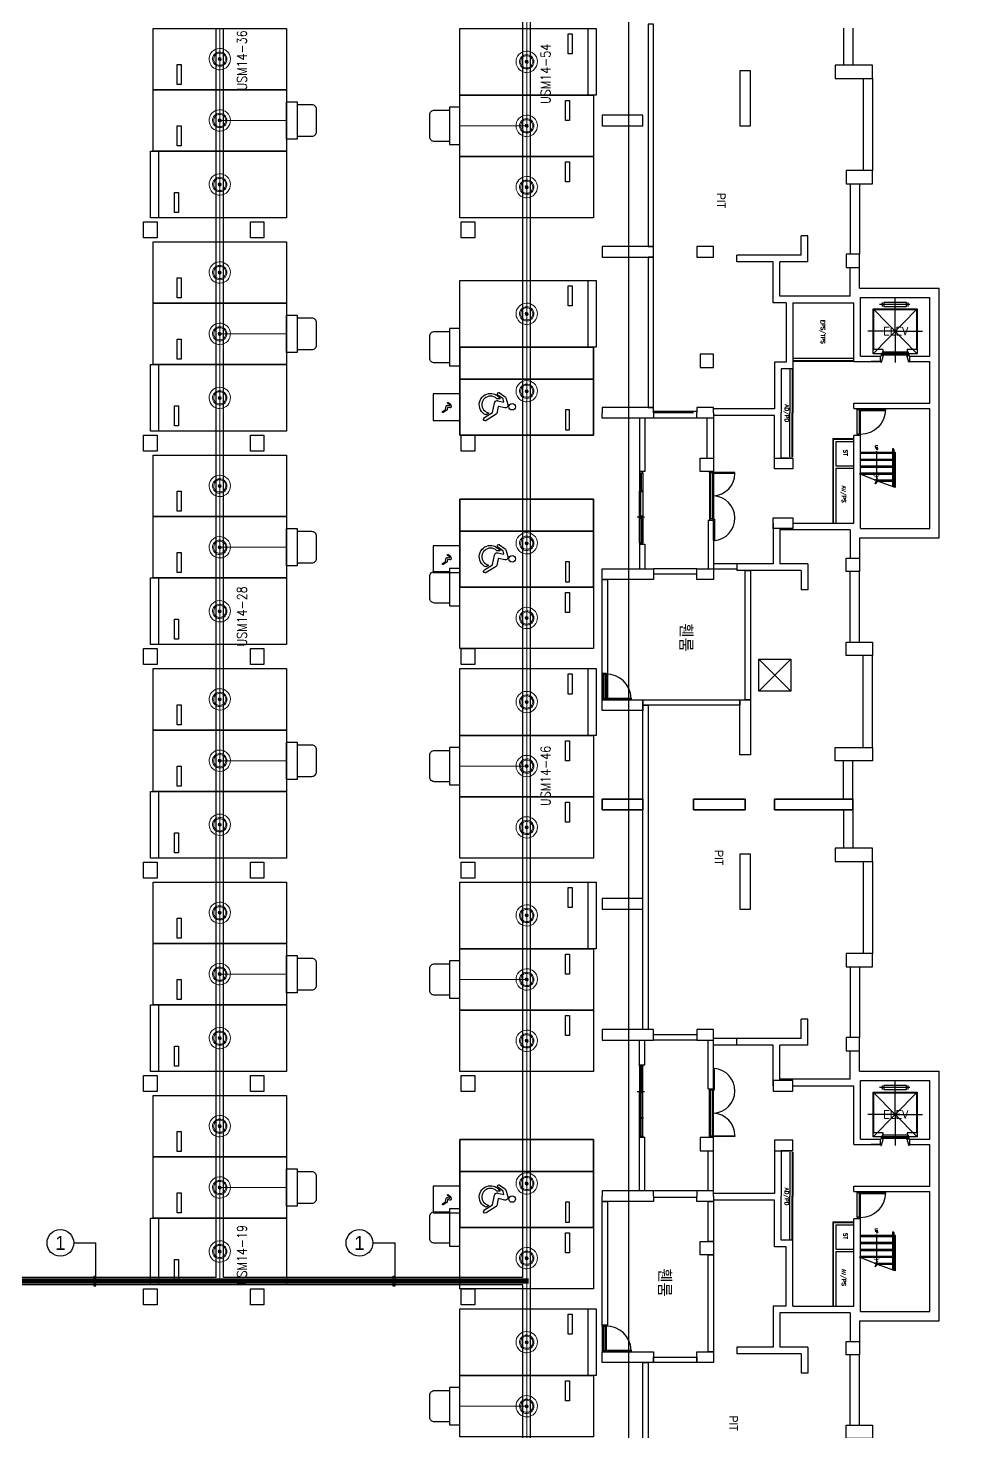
# Model space of a CAD drawing. Header units: millimetres. Extents: x 116443 to 620443, y -399357 to -63957.
# Drawn here: x 416606 to 452074, y -282623 to -229998 of the extents above; entities that cross this region are included whole.
import ezdxf
from ezdxf.enums import TextEntityAlignment as Align

# ---------------------------------------------------------------- set-up
doc = ezdxf.new("R2010")
doc.units = ezdxf.units.MM
doc.header["$LTSCALE"] = 600
doc.linetypes.add('AUDIT_D_080121100638-0', pattern=[0])
for name, color, linetype, lineweight in [('1-주차면센서', 3, 'Continuous', 15), ('SD-배선', 6, 'Continuous', 0), ('TIS-TEXT', 7, 'Continuous', 18), ('주차관제', 4, 'Continuous', 158)]:
    doc.layers.add(name, color=color, linetype=linetype, lineweight=lineweight)
for name, color, linetype in [('2-주차안내등', 2, 'Continuous'), ('PARKING', 7, 'Continuous'), ('RACY WAY', 1, 'Continuous'), ('SD', 7, 'AUDIT_D_080121100638-0'), ('SD4', 1, 'Continuous'), ('z', 8, 'Continuous'), ('레이스웨이', 6, 'Continuous'), ('유도관제-TEXT', 7, 'Continuous'), ('유도관제-공간표시등', 2, 'Continuous'), ('유도관제-통신', 6, 'Continuous')]:
    doc.layers.add(name, color=color, linetype=linetype)
doc.styles.add('GHS', font='romans.shx', dxfattribs={"bigfont": 'ghs.shx'})
doc.styles.add('돋움', font='')
doc.styles.get('돋움').set_extended_font_data('Dotum')

# ---------------------------------------------------------------- blocks, each defined once
blk = doc.blocks.new('주차-일반형')
at = {"layer": 'z', "color": 8, "linetype": 'Continuous', "flags": 128}
blk.add_lwpolyline([(0, 5100), (2300, 5100), (2300, 100), (0, 100)], close=True, dxfattribs=at)
at = {"layer": 'z', "color": 8, "linetype": 'Continuous'}
blk.add_lwpolyline([(950, 4050), (200, 4050), (200, 4200), (950, 4200)], close=True, dxfattribs=at)
blk = doc.blocks.new('주차-확장형')
at = {"layer": 'z', "color": 8, "linetype": 'Continuous'}
blk.add_line((0, 300), (2500, 300), dxfattribs=at)
at = {"layer": 'z', "color": 8, "linetype": 'Continuous', "flags": 128}
for points in [[(2500, 0), (0, 0), (0, 5100), (2500, 5100)], [(1550, 1050), (2300, 1050), (2300, 900), (1550, 900)]]:
    blk.add_lwpolyline(points, close=True, dxfattribs=at)
blk = doc.blocks.new('주차-장애인')
at = {"layer": 'z', "color": 8}
for points in [[(1200, 5000), (0, 5000), (0, 0), (1200, 0)], [(0, 5000), (3300, 5000), (3300, 0), (0, 0)], [(1200, 0), (3300, 0), (3300, 5000), (1200, 5000)], [(2350, 4100), (2350, 3950), (3100, 3950), (3100, 4100)], [(1750, -1000), (2750, -1000), (2750, 0), (1750, 0)]]:
    blk.add_lwpolyline(points, close=True, dxfattribs=at)
for points in [[(3300, 0), (3300, 5000), (0, 5000), (0, 0), (1750, 0)], [(2750, 0), (3300, 0)]]:
    blk.add_lwpolyline(points, dxfattribs=at)
for points in [[(2056, 1638, 0.057402), (2057, 1639, 0.483968), (2050, 1644, 0), (2050, 1644), (1945, 1619, 0.180566), (1928, 1608), (1793, 1421, -0.728167), (1696, 1453, -0.157295), (1706, 1485), (1854, 1690, -0.164911), (1895, 1720), (2142, 1794, -0.574907), (2269, 1676), (2217, 1447, 0.42106), (2228, 1429), (2483, 1378, -0.207816), (2515, 1355), (2747, 978), (2747, 978, -0.138685), (2756, 945, -0.756412), (2640, 913, -0.000001), (2640, 913), (2453, 1218, 0.211774), (2443, 1224), (2092, 1290, 0), (2092, 1290, -0.361063), (2003, 1397, -0.057402), (2006, 1422), (2006, 1422), (2056, 1638)], [(1932, 1500), (1932, 1377, 0.20635), (1832, 1143, 0.91237), (2470, 1084), (2539, 975, -0.813693), (1733, 1143, -0.259842), (1932, 1500, 0.259842)], [(2197, -388, 0.057402), (2197, -388, 0.483968), (2194, -386, 0), (2194, -386), (2157, -395, 0.180566), (2150, -399), (2102, -466, -0.728167), (2067, -454, -0.157295), (2071, -443), (2124, -369, -0.164911), (2139, -358), (2228, -332, -0.574907), (2273, -374), (2254, -457, 0.42106), (2259, -463), (2350, -482, -0.207816), (2362, -490), (2445, -625), (2445, -625, -0.138685), (2449, -637, -0.756412), (2407, -649, -0.000001), (2407, -649), (2339, -539, 0.211774), (2336, -537), (2210, -513, 0), (2210, -513, -0.361063), (2178, -475, -0.057402), (2179, -466), (2179, -466), (2197, -388)]]:
    blk.add_lwpolyline(points, format="xyb", dxfattribs=at)
blk.add_ellipse((2233, 1953), major_axis=(99.3, 68.4), ratio=1, start_param=-0.602967, end_param=5.680218, dxfattribs=at)
blk = doc.blocks.new('A$C290E0136')
at = {"layer": 'z', "color": 8}
for p, q in [((30, 200), (930, 200)), ((30, 50), (970, 50)), ((45, 160), (955, 160)), ((45, 90), (955, 90))]:
    blk.add_line(p, q, dxfattribs=at)
for points in [[(970, 200), (930, 200), (930, 1140), (970, 1140)], [(30, 200), (30, 160), (45, 160), (45, 90), (30, 50), (0, 50), (0, 200)], [(970, 200), (970, 160), (955, 160), (955, 90), (970, 50), (1000, 50), (1000, 200)]]:
    blk.add_lwpolyline(points, close=True, dxfattribs=at)
blk.add_arc((965, 206), 935, 92.1383, 180.3524, dxfattribs=at)
blk = doc.blocks.new('eq-el-011-D-P')
at = {"layer": 'z', "color": 8}
for p, q in [((0, 894), (0, 2135)), ((825, 1735), (-825, 53)), ((-825, 1735), (825, 53)), ((-825, 53), (-825, 1735)), ((-825, 1735), (825, 1735)), ((550, 1900), (-585, 1900)), ((-485, 1975), (-485, 1825)), ((485, 1825), (485, 1975)), ((825, 1735), (825, 53)), ((0, 894), (-1025, 894)), ((0, 894), (0, -272)), ((0, 894), (1025, 894)), ((-450, 53), (-825, 53)), ((-460, 65), (-450, 65)), ((-450, 65), (-450, 53)), ((0, 115), (0, 75)), ((0, 40), (0, 0)), ((450, 65), (460, 65)), ((460, 65), (450, 65)), ((450, 53), (450, 65)), ((825, 53), (450, 53)), ((-540, -235), (-540, -260)), ((-535, -265), (-514, -265)), ((-520, -20), (-520, -35)), ((-455, -15), (-515, -15)), ((-509, -261), (-450, -46)), ((-450, -44), (-450, -20)), ((450, -44), (450, -20)), ((509, -261), (450, -46)), ((455, -15), (515, -15)), ((535, -265), (514, -265)), ((520, -20), (520, -35)), ((540, -235), (540, -260))]:
    blk.add_line(p, q, dxfattribs=at)
blk.add_lwpolyline([(-460, 125), (-450, 125), (-450, 210), (-800, 210), (-800, 1710), (800, 1710), (800, 210), (450, 210), (450, 125), (460, 125)], dxfattribs=at)
for points in [[(-425, 1975), (-425, 1825), (425, 1825), (425, 1975)], [(-510, 40), (510, 40), (510, 0), (-510, 0)], [(500, 75), (500, 115), (-490, 115), (-490, 75)]]:
    blk.add_lwpolyline(points, close=True, dxfattribs=at)
for centre, start, end in [((-535, -260), 180, 270), ((-515, -20), 90, 180), ((-514, -260), 270, 344.7449), ((-455, -20), 0, 90), ((-455, -44), 344.7449, 360), ((455, -20), 90, 180), ((455, -44), 180, 195.2551), ((514, -260), 195.2551, 270), ((515, -20), 0, 90), ((535, -260), 270, 0)]:
    blk.add_arc(centre, 5, start, end, dxfattribs=at)
blk = doc.blocks.new('99코아-기준층$0$SD-A-1000-민영')
at = {"layer": 'z', "color": 8}
for p, q in [((-75, 0), (-75, 939)), ((-40, 940), (-40, 0)), ((-1020, 0), (-1010, 0)), ((0, 0), (-10, 0)), ((-1010, -120), (-1020, -120)), ((-980, 0), (-70, 0)), ((-965, -40), (-55, -40)), ((-965, -120), (-55, -120)), ((-40, 0), (-75, 0)), ((-10, -120), (0, -120))]:
    blk.add_line(p, q, dxfattribs=at)
for points in [[(-1010, -30), (-1010, 0), (-980, 0), (-980, -40), (-965, -40), (-965, -120), (-1010, -120), (-1010, -95)], [(-10, -30), (-10, 0), (-40, 0), (-40, -40), (-55, -40), (-55, -120), (-10, -120), (-10, -95)]]:
    blk.add_lwpolyline(points, dxfattribs=at)
blk.add_arc((-40, 0), 940, 90, 180, dxfattribs=at)
blk = doc.blocks.new('sa654f6s5d')
at = {"layer": 'z', "color": 8, "linetype": 'Continuous', "ltscale": 0.5}
for p, q in [((256302, 7198, 0), (255102, 5998, 0)), ((255102, 7198, 0), (256302, 5998, 0))]:
    blk.add_line(p, q, dxfattribs=at)
at = {"layer": 'z', "color": 8, "linetype": 'Continuous', "ltscale": 0.5, "elevation": 0}
blk.add_lwpolyline([(256302, 5998), (255102, 5998), (255102, 7198), (256302, 7198), (256302, 5998)], dxfattribs=at)
blk = doc.blocks.new('TIS-주차면센서(확대)')
at = {"layer": '1-주차면센서'}
blk.add_hatch(color=256, dxfattribs=at).paths.add_polyline_path([(43.5, 0, 1), (-43.5, 0, 1)])
h = blk.add_hatch(color=256, dxfattribs=at)
edge = h.paths.add_edge_path()
edge.add_arc((0, 0), 43.5, 0, 360)
for radius in [303.5, 203.5, 173.5, 43.5]:
    blk.add_circle((0, 0), radius, dxfattribs=at)
blk = doc.blocks.new('공간표시등')
at = {"layer": '2-주차안내등'}
blk.add_lwpolyline([(-228, 337), (-546, 337, 0.414214), (-646, 237), (-646, -237, 0.414214), (-546, -337), (-228, -337)], format="xyb", close=True, dxfattribs=at)
blk.add_lwpolyline([(-228, -401), (-228, 401), (0, 401), (0, -401)], close=True, dxfattribs=at)
blk = doc.blocks.new('유도관제')
at = {"layer": 'RACY WAY', "ltscale": 0.3}
for p, q in [((435425, -285111, 0), (435425, -172121)), ((435145, -276831), (435145, -220891)), ((423645, -276831), (423645, -230011)), ((423925, -276831, 0), (423925, -230011)), ((435145, -277111), (390175, -277111, 0)), ((423645, -276831, 0), (411825, -276831, 0)), ((435145, -276831, 0), (423925, -276831, 0)), ((435145, -285111), (435145, -277111))]:
    blk.add_line(p, q, dxfattribs=at)
at = {"layer": 'SD-배선', "ltscale": 0.3}
for p, q in [((435285, -285111, 0), (435285, -172261)), ((423785, -276971, 0), (423785, -230011)), ((426285, -233461), (423785, -233461)), ((432785, -233661), (435285, -233661)), ((426285, -241461), (423785, -241461)), ((432785, -241961), (435285, -241961)), ((426285, -249461), (423785, -249461)), ((432785, -250961), (435285, -250961)), ((426285, -257461), (423785, -257461)), ((432785, -257661), (435285, -257661)), ((426285, -265461), (423785, -265461)), ((432785, -265661), (435285, -265661)), ((426285, -273461), (423785, -273461)), ((432785, -274961), (435285, -274961)), ((435285, -276971, 0), (390035, -276971, 0)), ((432785, -281661), (435285, -281661))]:
    blk.add_line(p, q, dxfattribs=at)
at = {"layer": 'SD4', "ltscale": 0.3}
for centre in [(417814, -275538, 0), (429017, -275538, 0)]:
    blk.add_circle(centre, 500, dxfattribs=at)
at = {"layer": '유도관제-TEXT', "color": 1, "ltscale": 0.3}
for p, q in [((418314, -275538, 0), (419149, -275538, 0)), ((419149, -276793, 0), (419149, -275538, 0)), ((429517, -275538, 0), (430351, -275538, 0)), ((430351, -276793, 0), (430351, -275538, 0))]:
    blk.add_line(p, q, dxfattribs=at)
at = {"layer": '유도관제-TEXT', "color": 1, "ltscale": 0.3, "elevation": 0}
for points in [[(419149, -277148), (419149, -276793), (419063, -276793), (419063, -277148)], [(430351, -277148), (430351, -276793), (430266, -276793), (430266, -277148)]]:
    blk.add_lwpolyline(points, close=True, dxfattribs=at)
at = {"layer": 'PARKING', "xscale": 1.319999999436676, "yscale": 1.320000000298023, "zscale": 1.319999999948777}
for p, rotation in [((423785, -231161), 36.24765589264658), ((435285, -231261), 126.2476558926466), ((423785, -233461), 36.24765589264658), ((435285, -233661), 126.2476558926466), ((423785, -235861), 36.24765589264658), ((435285, -235961), 126.2476558926466), ((423785, -239161), 36.24765589264658), ((435285, -240711), 126.2476558926466), ((423785, -241461), 36.24765589264658), ((435285, -243611), 126.2476558926466), ((423785, -243861), 36.24765589264658), ((423785, -247161), 36.24765589264658), ((423785, -249461), 36.24765589264658), ((435285, -249311), 126.2476558926466), ((423785, -251861), 36.24765589264658), ((435285, -252111), 126.2476558926466), ((423785, -255161), 36.24765589264658), ((435285, -255261), 126.2476558926466), ((423785, -257461), 36.24765589264658), ((435285, -257661), 126.2476558926466), ((423785, -259861), 36.24765589264658), ((435285, -259961), 126.2476558926466), ((423785, -263161), 36.24765589264658), ((435285, -263261), 126.2476558926466), ((423785, -265461), 36.24765589264658), ((435285, -265661), 126.2476558926466), ((423785, -267861), 36.24765589264658), ((435285, -267961), 126.2476558926466), ((423785, -271161), 36.24765589264658), ((423785, -273461), 36.24765589264658), ((435285, -273311), 126.2476558926466), ((423785, -275861), 36.24765589264658), ((435285, -276111), 126.2476558926466), ((435285, -279261), 126.2476558926466), ((435285, -281661), 126.2476558926466)]:
    blk.add_blockref('TIS-주차면센서(확대)', p, dxfattribs=dict(at, rotation=rotation))
at = {"layer": '유도관제-공간표시등', "ltscale": 0.3, "yscale": 1.746523059904575, "zscale": 1.746523057621223}
for p, xscale, rotation in [((426285, -233461), 1.746523060499175, 180.000000000001), ((432785, -233661), -1.746523060499175, 179.9999999999989), ((426285, -241461), 1.746523060499175, 180.000000000001), ((432785, -241961), -1.746523060499175, 179.9999999999989), ((426285, -249461), 1.746523060499175, 180.000000000001), ((432785, -250961), -1.746523060499175, 179.9999999999989), ((426285, -257461), 1.746523060499175, 180.000000000001), ((432785, -257661), -1.746523060499175, 179.9999999999989), ((426285, -265461), 1.746523060499175, 180.000000000001), ((432785, -265661), -1.746523060499175, 179.9999999999989), ((426285, -273461), 1.746523060499175, 180.000000000001), ((432785, -274961), -1.746523060499175, 179.9999999999989), ((432785, -281661), -1.746523060499175, 179.9999999999989)]:
    blk.add_blockref('공간표시등', p, dxfattribs=dict(at, xscale=xscale, rotation=rotation))
at = {"layer": 'SD', "color": 0, "ltscale": 0.3, "style": '돋움'}
for p in [(417814, -275538, 0), (429017, -275538, 0)]:
    blk.add_text('1', height=528, dxfattribs=at).set_placement(p, align=Align.MIDDLE)
at = {"layer": 'TIS-TEXT', "color": 3, "ltscale": 0.3, "style": 'GHS', "width": 0.85}
for s, p in [('USM14-36', (424616, -231211)), ('USM14-54', (435992, -231714)), ('USM14-28', (424616, -252052)), ('USM14-46', (435992, -258030)), ('USM14-19', (424616, -275994))]:
    blk.add_text(s, height=360, rotation=90, dxfattribs=at).set_placement(p, align=Align.MIDDLE)

msp = doc.modelspace()

# ---------------------------------------------------------------- linework, layer by layer
at = {"layer": 'z', "color": 8}
for p, q in [((447154.9, -229997.5), (447154.9, -231382.5)), ((447504.9, -229997.5), (447504.9, -231382.5)), ((447884.9, -231882.5), (447884.9, -235332.5)), ((448234.9, -231882.5), (448234.9, -235332.5)), ((447404.9, -235832.5), (447404.9, -238472.5)), ((447754.9, -235832.5), (447754.9, -238472.5)), ((447754.9, -239742.5), (450734.9, -239742.5)), ((450734.9, -249102.5), (450734.9, -239742.5)), ((447534.9, -242492.5), (447534.9, -240292.5)), ((447784.9, -242292.5), (447784.9, -240092.5)), ((447784.9, -240092.5), (450384.9, -240092.5)), ((450384.9, -242292.5), (450384.9, -240092.5)), ((447534.9, -242382.5), (445249.9, -242382.5)), ((447534.9, -242472.5), (445249.9, -242472.5)), ((447534.9, -242492.5), (445249.9, -242492.5)), ((447534.9, -242492.5), (448534.9, -242492.5)), ((447784.9, -242292.5), (448534.9, -242292.5)), ((448534.9, -242492.5), (448184.9, -242492.5)), ((448534.9, -242492.5), (448534.9, -242292.5)), ((449634.9, -242292.5), (450384.9, -242292.5)), ((449634.9, -242492.5), (449634.9, -242292.5)), ((449634.9, -242492.5), (450384.9, -242492.5)), ((450384.9, -244052.5), (450384.9, -242492.5)), ((444814.9, -242772.5), (444814.9, -244422.5)), ((445249.9, -242772.5), (444814.9, -242772.5)), ((445140, -242772.5), (445140, -244424.3)), ((445230, -242772.5), (445230, -244424.3)), ((445249.9, -242772.5), (445249.9, -244422.5)), ((447534.9, -244252.5), (447534.9, -244052.5)), ((447534.9, -244052.5), (450384.9, -244052.5)), ((439504.9, -244622.5), (439504.9, -246622.5)), ((439704.9, -244622.5), (439704.9, -246622.5)), ((441654.9, -244372.5), (440034.9, -244372.5)), ((441534.9, -244422.5), (440034.9, -244422.5)), ((441654.9, -244622.5), (440034.9, -244622.5)), ((442034.9, -244622.5), (442034.9, -246122.5)), ((442284.9, -244622.5), (442284.9, -246122.5)), ((444564.9, -246202.5), (444564.9, -244522.5)), ((444814.9, -246122.5), (444814.9, -244422.5)), ((445140, -246072.5), (445140, -244420.7)), ((445230, -246072.5), (445230, -244420.7)), ((445249.9, -246072.5), (445249.9, -244422.5)), ((447534.9, -244252.5), (450384.9, -244252.5)), ((450384.9, -248752.5), (450384.9, -244252.5)), ((446749.9, -245387.5), (446749.9, -248552.5)), ((446749.9, -245387.5), (447534.9, -245387.5)), ((446769.9, -245407.5), (446769.9, -248552.5)), ((446769.9, -245407.5), (447534.9, -245407.5)), ((446859.9, -245497.5), (446859.9, -246407.5)), ((446859.9, -245497.5), (447534.9, -245497.5)), ((447534.9, -248552.5), (447534.9, -245272.5)), ((447784.9, -245272.5), (447534.9, -245272.5)), ((447784.9, -248752.5), (447784.9, -245272.5)), ((445249.9, -246122.5), (444814.9, -246122.5)), ((447784.9, -245892.5), (448984.9, -245892.5)), ((447784.9, -245907.5), (448984.9, -245907.5)), ((447784.9, -245922.5), (448984.9, -245922.5)), ((447784.9, -245937.5), (448984.9, -245937.5)), ((447784.9, -246152.5), (448984.9, -246152.5)), ((447784.9, -246167.5), (448984.9, -246167.5)), ((447784.9, -246182.5), (448984.9, -246182.5)), ((447784.9, -246197.5), (448984.9, -246197.5)), ((448384.9, -245892.5), (448384.9, -246851.4)), ((448984.9, -245792.5), (448984.9, -247183.6)), ((449034.9, -245792.5), (449034.9, -247201.9)), ((449034.9, -245892.5), (449084.9, -245892.5)), ((449084.9, -245892.5), (449084.9, -247220.2)), ((439704.9, -246622.5), (439504.9, -246622.5)), ((439504.9, -246677.5), (439504.9, -247332.5)), ((439563.9, -246677.5), (439563.9, -247332.5)), ((439575.9, -246677.5), (439575.9, -247332.5)), ((439634.9, -246677.5), (439634.9, -247332.5)), ((442134.9, -246657.5), (442134.9, -248407.5)), ((442169.9, -246672.5), (442169.9, -248392.5)), ((442249.9, -246672.5), (442249.9, -248392.5)), ((442284.9, -246687.5), (442284.9, -248407.5)), ((446859.9, -246407.5), (447534.9, -246407.5)), ((446859.9, -246497.5), (446859.9, -248552.5)), ((446859.9, -246497.5), (447534.9, -246497.5)), ((447784.9, -246412.5), (448984.9, -246412.5)), ((447784.9, -246427.5), (448984.9, -246427.5)), ((447784.9, -246442.5), (448984.9, -246442.5)), ((447784.9, -246457.5), (448984.9, -246457.5)), ((447784.9, -246672.5), (448984.9, -246672.5)), ((447784.9, -246687.5), (448984.9, -246687.5)), ((447784.9, -246702.5), (448984.9, -246702.5)), ((447784.9, -246717.5), (448984.9, -246717.5)), ((439634.9, -247332.5), (439504.9, -247332.5)), ((439504.9, -247332.5), (439504.9, -247372.5)), ((439634.9, -247372.5), (439634.9, -247332.5)), ((448305.6, -246932.5), (448984.9, -246932.5)), ((448379.8, -246977.5), (448984.9, -246977.5)), ((448385.5, -246962.5), (448984.9, -246962.5)), ((448391.2, -246947.5), (448984.9, -246947.5)), ((439504.9, -247367.5), (439504.9, -247357.5)), ((439504.9, -249292.5), (439504.9, -247357.5)), ((439514.9, -247372.5), (439504.9, -247372.5)), ((439514.9, -247357.5), (439554.9, -247357.5)), ((439514.9, -247357.5), (439514.9, -247372.5)), ((439514.9, -247367.5), (439514.9, -248367.5)), ((439554.9, -247367.5), (439514.9, -247367.5)), ((439554.9, -247437.5), (439514.9, -247437.5)), ((439534.9, -248297.5), (439534.9, -247437.5)), ((439554.9, -247372.5), (439554.9, -247357.5)), ((439554.9, -248297.5), (439554.9, -247367.5)), ((439554.9, -247407.5), (439554.9, -247367.5)), ((439554.9, -247372.5), (439634.9, -247372.5)), ((439634.9, -247357.5), (439634.9, -249292.5)), ((439700.8, -248332.5), (439426.4, -248332.5)), ((439554.9, -248297.5), (439514.9, -248297.5)), ((439514.9, -248367.5), (439554.9, -248367.5)), ((439554.9, -248367.5), (439554.9, -248297.5)), ((439564.9, -248297.5), (439564.9, -249297.5)), ((439604.9, -248297.5), (439564.9, -248297.5)), ((439604.9, -248367.5), (439564.9, -248367.5)), ((439584.9, -248367.5), (439584.9, -249227.5)), ((439604.9, -249227.5), (439604.9, -248297.5)), ((442084.9, -248442.5), (442284.9, -248442.5)), ((442084.9, -248442.5), (442084.9, -250262.5)), ((442284.9, -248442.5), (442284.9, -250262.5)), ((447784.9, -248752.5), (450384.9, -248752.5)), ((439559.9, -249292.5), (439504.9, -249292.5)), ((439504.9, -249292.5), (439504.9, -249332.5)), ((439504.9, -249332.5), (439634.9, -249332.5)), ((439504.9, -249342.5), (439704.9, -249342.5)), ((439504.9, -249342.5), (439504.9, -250262.5)), ((439559.9, -249292.5), (439559.9, -249307.5)), ((439609.9, -249307.5), (439559.9, -249307.5)), ((439604.9, -249227.5), (439564.9, -249227.5)), ((439564.9, -249297.5), (439604.9, -249297.5)), ((439604.9, -249297.5), (439604.9, -249227.5)), ((439609.9, -249307.5), (439609.9, -249292.5)), ((439609.9, -249292.5), (439634.9, -249292.5)), ((439634.9, -249332.5), (439634.9, -249292.5)), ((439704.9, -249342.5), (439704.9, -250262.5)), ((447754.9, -249102.5), (450734.9, -249102.5)), ((441654.9, -250262.5), (440034.9, -250262.5)), ((441654.9, -250462.5), (440034.9, -250462.5)), ((443154.9, -250082.5), (442284.9, -250082.5)), ((443154.9, -250282.5), (442284.9, -250282.5)), ((447404.9, -253012.5), (447404.9, -250372.5)), ((447754.9, -253012.5), (447754.9, -250372.5)), ((447884.9, -256962.5), (447884.9, -253512.5)), ((448234.9, -256962.5), (448234.9, -253512.5)), ((447154.9, -258902.5), (447154.9, -257462.5)), ((447504.9, -258902.5), (447504.9, -257462.5)), ((447154.9, -259302.5), (447154.9, -260742.5)), ((447504.9, -259302.5), (447504.9, -260742.5)), ((447884.9, -261242.5), (447884.9, -264692.5)), ((448234.9, -261242.5), (448234.9, -264692.5)), ((447404.9, -265192.5), (447404.9, -267832.5)), ((447754.9, -265192.5), (447754.9, -267832.5)), ((441654.9, -267742.5), (440034.9, -267742.5)), ((439504.9, -268862.5), (439504.9, -267942.5)), ((439704.9, -268862.5), (439704.9, -267942.5)), ((441654.9, -267942.5), (440034.9, -267942.5)), ((442084.9, -269762.5), (442084.9, -267942.5)), ((443154.9, -267872.5), (442284.9, -267872.5)), ((442284.9, -269762.5), (442284.9, -267942.5)), ((443154.9, -268122.5), (442284.9, -268122.5)), ((439504.9, -268862.5), (439704.9, -268862.5)), ((439504.9, -268912.5), (439504.9, -268872.5)), ((439504.9, -268872.5), (439634.9, -268872.5)), ((439559.9, -268912.5), (439504.9, -268912.5)), ((439504.9, -268912.5), (439504.9, -270847.5)), ((439609.9, -268897.5), (439559.9, -268897.5)), ((439559.9, -268912.5), (439559.9, -268897.5)), ((439564.9, -269907.5), (439564.9, -268907.5)), ((439564.9, -268907.5), (439604.9, -268907.5)), ((439604.9, -268907.5), (439604.9, -268977.5)), ((439609.9, -268897.5), (439609.9, -268912.5)), ((439609.9, -268912.5), (439634.9, -268912.5)), ((439634.9, -268872.5), (439634.9, -268912.5)), ((439634.9, -270847.5), (439634.9, -268912.5)), ((439604.9, -268977.5), (439564.9, -268977.5)), ((439584.9, -269837.5), (439584.9, -268977.5)), ((439604.9, -268977.5), (439604.9, -269907.5)), ((447754.9, -269102.5), (450734.9, -269102.5)), ((450734.9, -278462.5), (450734.9, -269102.5)), ((439700.8, -269872.5), (439426.4, -269872.5)), ((439514.9, -270837.5), (439514.9, -269837.5)), ((439514.9, -269837.5), (439554.9, -269837.5)), ((439554.9, -269907.5), (439514.9, -269907.5)), ((439534.9, -269907.5), (439534.9, -270767.5)), ((439554.9, -269837.5), (439554.9, -269907.5)), ((439554.9, -269907.5), (439554.9, -270837.5)), ((439604.9, -269837.5), (439564.9, -269837.5)), ((439604.9, -269907.5), (439564.9, -269907.5)), ((442084.9, -269762.5), (442284.9, -269762.5)), ((442134.9, -271547.5), (442134.9, -269797.5)), ((442169.9, -271532.5), (442169.9, -269812.5)), ((442249.9, -271532.5), (442249.9, -269812.5)), ((442284.9, -271517.5), (442284.9, -269797.5)), ((447534.9, -271852.5), (447534.9, -269652.5)), ((447784.9, -271652.5), (447784.9, -269452.5)), ((447784.9, -269452.5), (450384.9, -269452.5)), ((450384.9, -271652.5), (450384.9, -269452.5)), ((439504.9, -270872.5), (439504.9, -270832.5)), ((439514.9, -270832.5), (439504.9, -270832.5)), ((439504.9, -270837.5), (439504.9, -270847.5)), ((439634.9, -270872.5), (439504.9, -270872.5)), ((439504.9, -271527.5), (439504.9, -270872.5)), ((439554.9, -270767.5), (439514.9, -270767.5)), ((439514.9, -270847.5), (439514.9, -270832.5)), ((439554.9, -270837.5), (439514.9, -270837.5)), ((439514.9, -270847.5), (439554.9, -270847.5)), ((439554.9, -270797.5), (439554.9, -270837.5)), ((439554.9, -270832.5), (439634.9, -270832.5)), ((439554.9, -270832.5), (439554.9, -270847.5)), ((439563.9, -271527.5), (439563.9, -270872.5)), ((439575.9, -271527.5), (439575.9, -270872.5)), ((439634.9, -270832.5), (439634.9, -270872.5)), ((439634.9, -271527.5), (439634.9, -270872.5)), ((439504.9, -273582.5), (439504.9, -271582.5)), ((439704.9, -271582.5), (439504.9, -271582.5)), ((439704.9, -273582.5), (439704.9, -271582.5)), ((444564.9, -272002.5), (444564.9, -273682.5)), ((447534.9, -271852.5), (448534.9, -271852.5)), ((447784.9, -271652.5), (448534.9, -271652.5)), ((448534.9, -271852.5), (448184.9, -271852.5)), ((448534.9, -271852.5), (448534.9, -271652.5)), ((449634.9, -271652.5), (450384.9, -271652.5)), ((449634.9, -271852.5), (449634.9, -271652.5)), ((449634.9, -271852.5), (450384.9, -271852.5)), ((450384.9, -273412.5), (450384.9, -271852.5)), ((442084.9, -273582.5), (442084.9, -272082.5)), ((442284.9, -273582.5), (442284.9, -272082.5)), ((444814.9, -272082.5), (444814.9, -273782.5)), ((445249.9, -272082.5), (444814.9, -272082.5)), ((445140, -272132.5), (445140, -273784.3)), ((445230, -272132.5), (445230, -273784.3)), ((445249.9, -272132.5), (445249.9, -273782.5)), ((441654.9, -273582.5), (440034.9, -273582.5)), ((447534.9, -273612.5), (447534.9, -273412.5)), ((447534.9, -273412.5), (450384.9, -273412.5)), ((447534.9, -273612.5), (450384.9, -273612.5)), ((450384.9, -278112.5), (450384.9, -273612.5)), ((441654.9, -273832.5), (440034.9, -273832.5)), ((444814.9, -275432.5), (444814.9, -273782.5)), ((445140, -275432.5), (445140, -273780.7)), ((445230, -275432.5), (445230, -273780.7)), ((445249.9, -275432.5), (445249.9, -273782.5)), ((447534.9, -277912.5), (447534.9, -274632.5)), ((447784.9, -274632.5), (447534.9, -274632.5)), ((447784.9, -278112.5), (447784.9, -274632.5)), ((446749.9, -274747.5), (446749.9, -277912.5)), ((446749.9, -274747.5), (447534.9, -274747.5)), ((446769.9, -274767.5), (446769.9, -277912.5)), ((446769.9, -274767.5), (447534.9, -274767.5)), ((446859.9, -274857.5), (446859.9, -275767.5)), ((446859.9, -274857.5), (447534.9, -274857.5)), ((448984.9, -275152.5), (448984.9, -276543.6)), ((449034.9, -275152.5), (449034.9, -276561.9)), ((445249.9, -275432.5), (444814.9, -275432.5)), ((447784.9, -275252.5), (448984.9, -275252.5)), ((447784.9, -275267.5), (448984.9, -275267.5)), ((447784.9, -275282.5), (448984.9, -275282.5)), ((447784.9, -275297.5), (448984.9, -275297.5)), ((447784.9, -275512.5), (448984.9, -275512.5)), ((447784.9, -275527.5), (448984.9, -275527.5)), ((447784.9, -275542.5), (448984.9, -275542.5)), ((447784.9, -275557.5), (448984.9, -275557.5)), ((448384.9, -275252.5), (448384.9, -276211.4)), ((449034.9, -275252.5), (449084.9, -275252.5)), ((449084.9, -275252.5), (449084.9, -276580.2)), ((446859.9, -275767.5), (447534.9, -275767.5)), ((446859.9, -275857.5), (446859.9, -277912.5)), ((446859.9, -275857.5), (447534.9, -275857.5)), ((447784.9, -275772.5), (448984.9, -275772.5)), ((447784.9, -275787.5), (448984.9, -275787.5)), ((447784.9, -275802.5), (448984.9, -275802.5)), ((447784.9, -275817.5), (448984.9, -275817.5)), ((447784.9, -276032.5), (448984.9, -276032.5)), ((447784.9, -276047.5), (448984.9, -276047.5)), ((447784.9, -276062.5), (448984.9, -276062.5)), ((447784.9, -276077.5), (448984.9, -276077.5)), ((448305.6, -276292.5), (448984.9, -276292.5)), ((448379.8, -276337.5), (448984.9, -276337.5)), ((448385.5, -276322.5), (448984.9, -276322.5)), ((448391.2, -276307.5), (448984.9, -276307.5)), ((447784.9, -278112.5), (450384.9, -278112.5)), ((447754.9, -278462.5), (450734.9, -278462.5)), ((447404.9, -282372.5), (447404.9, -279732.5)), ((447754.9, -282372.5), (447754.9, -279732.5))]:
    msp.add_line(p, q, dxfattribs=at)
at = {"layer": 'z', "color": 8, "ltscale": 5000}
for p, q in [((445809.9, -237787.5), (445559.9, -237787.5)), ((445559.9, -238512.5), (445559.9, -237787.5)), ((445809.9, -238762.5), (445809.9, -237787.5)), ((445559.9, -238512.5), (443154.9, -238512.5)), ((443154.9, -238762.5), (443154.9, -238512.5)), ((444519.9, -238762.5), (443154.9, -238762.5)), ((444519.9, -240292.5), (444519.9, -238762.5)), ((445809.9, -238762.5), (444769.9, -238762.5)), ((444769.9, -240042.5), (444769.9, -238762.5)), ((447404.9, -240042.5), (447404.9, -238972.5)), ((447754.9, -239742.5), (447754.9, -238972.5)), ((444999.9, -240292.5), (444519.9, -240292.5)), ((447404.9, -240042.5), (444769.9, -240042.5)), ((445249.9, -240292.5), (445249.9, -242772.5)), ((445249.9, -240292.5), (447534.9, -240292.5)), ((444564.9, -244272.5), (442284.9, -244272.5)), ((444564.9, -244522.5), (442284.9, -244522.5)), ((444519.9, -248552.5), (444519.9, -250082.5)), ((444769.9, -248752.5), (444769.9, -250082.5)), ((447404.9, -248802.5), (444769.9, -248802.5)), ((445249.9, -248552.5), (447534.9, -248552.5)), ((447404.9, -248802.5), (447404.9, -249872.5)), ((447754.9, -249102.5), (447754.9, -249872.5)), ((444519.9, -250082.5), (443154.9, -250082.5)), ((443154.9, -250082.5), (443154.9, -250332.5)), ((445559.9, -250332.5), (443154.9, -250332.5)), ((445809.9, -250082.5), (444769.9, -250082.5)), ((445559.9, -250332.5), (445559.9, -251057.5)), ((445809.9, -250082.5), (445809.9, -251057.5)), ((445809.9, -251057.5), (445559.9, -251057.5)), ((445809.9, -267147.5), (445559.9, -267147.5)), ((445559.9, -267872.5), (445559.9, -267147.5)), ((445809.9, -268122.5), (445809.9, -267147.5)), ((445559.9, -267872.5), (443154.9, -267872.5)), ((443154.9, -268122.5), (443154.9, -267872.5)), ((444519.9, -268122.5), (443154.9, -268122.5)), ((444519.9, -269652.5), (444519.9, -268122.5)), ((445809.9, -268122.5), (444769.9, -268122.5)), ((444769.9, -269452.5), (444769.9, -268122.5)), ((447404.9, -269402.5), (447404.9, -268332.5)), ((447754.9, -269102.5), (447754.9, -268332.5)), ((447404.9, -269402.5), (444769.9, -269402.5)), ((445249.9, -269652.5), (447534.9, -269652.5)), ((444564.9, -273682.5), (442284.9, -273682.5)), ((444564.9, -273932.5), (442284.9, -273932.5)), ((445249.9, -277912.5), (445249.9, -275432.5)), ((444519.9, -277912.5), (444519.9, -279442.5)), ((444999.9, -277912.5), (444519.9, -277912.5)), ((444769.9, -278162.5), (444769.9, -279442.5)), ((447404.9, -278162.5), (444769.9, -278162.5)), ((445249.9, -277912.5), (447534.9, -277912.5)), ((447404.9, -278162.5), (447404.9, -279232.5)), ((447754.9, -278462.5), (447754.9, -279232.5)), ((444519.9, -279442.5), (443154.9, -279442.5)), ((443154.9, -279442.5), (443154.9, -279692.5)), ((445559.9, -279692.5), (443154.9, -279692.5)), ((445809.9, -279442.5), (444769.9, -279442.5)), ((445559.9, -279692.5), (445559.9, -280417.5)), ((445809.9, -279442.5), (445809.9, -280417.5)), ((445809.9, -280417.5), (445559.9, -280417.5))]:
    msp.add_line(p, q, dxfattribs=at)
at = {"layer": 'z', "color": 8}
msp.add_lwpolyline([(454704.9, -296160), (454704.9, -145336.4), (448983.2, -145336.4, 0.1862524), (430877.8, -152417.6, -0.3976628), (398593.4, -152417.3, 0.1886396), (380238.9, -145336.4), (379265.2, -145336.4), (366265.2, -148336.4), (350554.2, -148336.4), (338554.2, -145336.4), (287940.1, -145336.4), (233910.5, -145336.4), (215911, -145336.4, -0.0088886), (214240.4, -145306.7), (214240.4, -192916.5), (178910.5, -192916.5), (178910.5, -262891.7), (201410.5, -270153.8, 0.1016833)], format="xyb", close=True, dxfattribs=at)
for points in [[(439834.9, -229847.5), (439834.9, -238182.5), (440034.9, -238182.5), (440034.9, -229847.5)], [(446834.9, -231382.5), (446834.9, -231882.5), (448234.9, -231882.5), (448234.9, -231382.5)], [(443264.9, -233662.5), (443664.9, -233662.5), (443664.9, -231602.5), (443264.9, -231602.5)], [(438104.9, -233262.5), (438104.9, -233662.5), (439629.9, -233662.5), (439629.9, -233262.5)], [(447254.9, -235332.5), (447254.9, -235832.5), (448234.9, -235832.5), (448234.9, -235332.5)], [(420934.9, -237860.7), (420934.9, -237260.7), (421434.9, -237260.7), (421434.9, -237860.7)], [(424934.9, -237860.7), (424934.9, -237260.7), (425434.9, -237260.7), (425434.9, -237860.7)], [(432834.9, -237860.7), (432834.9, -237260.7), (433334.9, -237260.7), (433334.9, -237860.7)], [(438104.9, -238182.5), (438104.9, -238582.5), (440034.9, -238582.5), (440034.9, -238182.5)], [(441654.9, -238182.5), (441654.9, -238582.5), (442284.9, -238582.5), (442284.9, -238182.5)], [(439834.9, -238582.5), (439834.9, -244222.5), (440034.9, -244222.5), (440034.9, -238582.5)], [(447254.9, -238472.5), (447254.9, -238972.5), (447754.9, -238972.5), (447754.9, -238472.5)], [(441784.9, -242222.5), (441784.9, -242722.5), (442284.9, -242722.5), (442284.9, -242222.5)], [(420934.9, -245860.7), (420934.9, -245260.7), (421434.9, -245260.7), (421434.9, -245860.7)], [(424934.9, -245860.7), (424934.9, -245260.7), (425434.9, -245260.7), (425434.9, -245860.7)], [(432834.9, -245860.7), (432834.9, -245260.7), (433334.9, -245260.7), (433334.9, -245860.7)], [(441784.9, -246622.5), (441784.9, -246122.5), (442284.9, -246122.5), (442284.9, -246622.5)], [(444564.9, -246522.5), (444564.9, -246122.5), (445249.9, -246122.5), (445249.9, -246522.5)], [(439504.9, -246632.5), (439504.9, -246677.5), (439634.9, -246677.5), (439634.9, -246632.5)], [(442284.9, -246657.5), (442284.9, -246687.5), (443084.9, -246687.5), (443084.9, -246657.5)], [(444519.9, -248752.5), (444519.9, -248352.5), (445249.9, -248352.5), (445249.9, -248752.5)], [(442284.9, -248407.5), (442314.9, -248407.5), (442314.9, -249207.5), (442284.9, -249207.5)], [(447254.9, -250372.5), (447254.9, -249872.5), (447754.9, -249872.5), (447754.9, -250372.5)], [(438104.9, -250662.5), (438104.9, -250262.5), (440034.9, -250262.5), (440034.9, -250662.5)], [(441654.9, -250662.5), (441654.9, -250262.5), (442284.9, -250262.5), (442284.9, -250662.5)], [(443664.9, -250332.5), (443664.9, -255182.5), (443464.9, -255182.5), (443464.9, -250332.5)], [(438104.9, -255182.5), (438104.9, -250662.5), (438304.9, -250662.5), (438304.9, -255182.5)], [(447254.9, -253512.5), (447254.9, -253012.5), (448234.9, -253012.5), (448234.9, -253512.5)], [(420934.9, -253860.7), (420934.9, -253260.7), (421434.9, -253260.7), (421434.9, -253860.7)], [(424934.9, -253860.7), (424934.9, -253260.7), (425434.9, -253260.7), (425434.9, -253860.7)], [(432834.9, -253860.7), (432834.9, -253260.7), (433334.9, -253260.7), (433334.9, -253860.7)], [(438104.9, -255582.5), (438104.9, -255182.5), (439629.9, -255182.5), (439629.9, -255582.5)], [(439629.9, -255182.5), (443264.9, -255182.5), (443264.9, -255382.5), (439629.9, -255382.5)], [(443264.9, -255182.5), (443664.9, -255182.5), (443664.9, -257242.5), (443264.9, -257242.5)], [(439629.9, -267542.5), (439629.9, -255382.5), (439829.9, -255382.5), (439829.9, -267542.5)], [(446834.9, -257462.5), (446834.9, -256962.5), (448234.9, -256962.5), (448234.9, -257462.5)], [(443264.9, -263022.5), (443664.9, -263022.5), (443664.9, -260962.5), (443264.9, -260962.5)], [(446834.9, -260742.5), (446834.9, -261242.5), (448234.9, -261242.5), (448234.9, -260742.5)], [(420934.9, -261860.7), (420934.9, -261260.7), (421434.9, -261260.7), (421434.9, -261860.7)], [(424934.9, -261860.7), (424934.9, -261260.7), (425434.9, -261260.7), (425434.9, -261860.7)], [(432834.9, -261860.7), (432834.9, -261260.7), (433334.9, -261260.7), (433334.9, -261860.7)], [(438104.9, -262622.5), (438104.9, -263022.5), (439629.9, -263022.5), (439629.9, -262622.5)], [(447254.9, -264692.5), (447254.9, -265192.5), (448234.9, -265192.5), (448234.9, -264692.5)], [(438104.9, -267542.5), (438104.9, -267942.5), (440034.9, -267942.5), (440034.9, -267542.5)], [(441654.9, -267542.5), (441654.9, -267942.5), (442284.9, -267942.5), (442284.9, -267542.5)], [(447254.9, -267832.5), (447254.9, -268332.5), (447754.9, -268332.5), (447754.9, -267832.5)], [(420934.9, -269860.7), (420934.9, -269260.7), (421434.9, -269260.7), (421434.9, -269860.7)], [(424934.9, -269860.7), (424934.9, -269260.7), (425434.9, -269260.7), (425434.9, -269860.7)], [(432834.9, -269860.7), (432834.9, -269260.7), (433334.9, -269260.7), (433334.9, -269860.7)], [(442284.9, -269797.5), (442314.9, -269797.5), (442314.9, -268997.5), (442284.9, -268997.5)], [(444519.9, -269452.5), (444519.9, -269852.5), (445249.9, -269852.5), (445249.9, -269452.5)], [(439504.9, -271572.5), (439504.9, -271527.5), (439634.9, -271527.5), (439634.9, -271572.5)], [(442284.9, -271547.5), (442284.9, -271517.5), (443084.9, -271517.5), (443084.9, -271547.5)], [(441784.9, -271582.5), (441784.9, -272082.5), (442284.9, -272082.5), (442284.9, -271582.5)], [(444564.9, -271682.5), (444564.9, -272082.5), (445249.9, -272082.5), (445249.9, -271682.5)], [(438104.9, -278622.5), (438104.9, -273982.5), (438304.9, -273982.5), (438304.9, -278622.5)], [(442084.9, -275482.5), (442084.9, -273982.5), (442284.9, -273982.5), (442284.9, -275482.5)], [(441784.9, -275982.5), (441784.9, -275482.5), (442284.9, -275482.5), (442284.9, -275982.5)], [(442084.9, -279622.5), (442084.9, -275982.5), (442284.9, -275982.5), (442284.9, -279622.5)], [(420934.9, -277860.7), (420934.9, -277260.7), (421434.9, -277260.7), (421434.9, -277860.7)], [(424934.9, -277860.7), (424934.9, -277260.7), (425434.9, -277260.7), (425434.9, -277860.7)], [(432834.9, -277860.7), (432834.9, -277260.7), (433334.9, -277260.7), (433334.9, -277860.7)], [(447254.9, -279732.5), (447254.9, -279232.5), (447754.9, -279232.5), (447754.9, -279732.5)], [(438104.9, -280022.5), (438104.9, -279622.5), (440034.9, -279622.5), (440034.9, -280022.5)], [(440034.9, -279822.5), (441654.9, -279822.5), (441654.9, -280022.5), (440034.9, -280022.5)], [(441654.9, -280022.5), (441654.9, -279622.5), (442284.9, -279622.5), (442284.9, -280022.5)], [(439629.9, -284642.5), (439629.9, -280022.5), (439829.9, -280022.5), (439829.9, -284642.5)], [(447254.9, -282872.5), (447254.9, -282372.5), (448234.9, -282372.5), (448234.9, -282872.5)]]:
    msp.add_lwpolyline(points, close=True, dxfattribs=at)
for points in [[(444999.9, -240292.5), (444999.9, -242522.5), (444564.9, -242522.5), (444564.9, -244272.5)], [(440034.9, -244422.5), (440034.9, -244222.5), (438104.9, -244222.5), (438104.9, -244422.5)], [(440034.9, -244422.5), (440034.9, -244622.5), (438104.9, -244622.5), (438104.9, -244422.5)], [(442284.9, -244422.5), (442284.9, -244222.5), (441654.9, -244222.5), (441654.9, -244422.5)], [(442284.9, -244422.5), (442284.9, -244622.5), (441654.9, -244622.5), (441654.9, -244422.5)], [(442249.9, -246632.5), (442284.9, -246632.5), (442284.9, -246657.5), (442249.9, -246657.5), (442249.9, -246672.5), (442169.9, -246672.5), (442169.9, -246672.5), (442134.9, -246657.5), (442134.9, -246632.5), (442169.9, -246632.5)], [(449084.9, -247220.2), (448430.5, -246980.4), (448342.1, -247077), (448427.7, -246851.2), (448340.6, -246946.7), (447744.6, -246705.9)], [(442249.9, -248432.5), (442284.9, -248432.5), (442284.9, -248407.5), (442249.9, -248407.5), (442249.9, -248392.5), (442169.9, -248392.5), (442169.9, -248392.5), (442134.9, -248407.5), (442134.9, -248432.5), (442169.9, -248432.5)], [(442249.9, -269772.5), (442284.9, -269772.5), (442284.9, -269797.5), (442249.9, -269797.5), (442249.9, -269812.5), (442169.9, -269812.5), (442169.9, -269812.5), (442134.9, -269797.5), (442134.9, -269772.5), (442169.9, -269772.5)], [(442249.9, -271572.5), (442284.9, -271572.5), (442284.9, -271547.5), (442249.9, -271547.5), (442249.9, -271532.5), (442169.9, -271532.5), (442169.9, -271532.5), (442134.9, -271547.5), (442134.9, -271572.5), (442169.9, -271572.5)], [(440034.9, -273782.5), (440034.9, -273582.5), (438104.9, -273582.5), (438104.9, -273782.5)], [(442284.9, -273782.5), (442284.9, -273582.5), (441654.9, -273582.5), (441654.9, -273782.5)], [(440034.9, -273782.5), (440034.9, -273982.5), (438104.9, -273982.5), (438104.9, -273782.5)], [(442284.9, -273782.5), (442284.9, -273982.5), (441654.9, -273982.5), (441654.9, -273782.5)], [(444999.9, -277912.5), (444999.9, -275682.5), (444564.9, -275682.5), (444564.9, -273932.5)], [(449084.9, -276580.2), (448430.5, -276340.4), (448342.1, -276437), (448427.7, -276211.2), (448340.6, -276306.7), (447744.6, -276065.9)]]:
    msp.add_lwpolyline(points, dxfattribs=at)
at = {"layer": 'z', "color": 8, "const_width": 40}
for points in [[(448404.9, -245892.5, -1), (448364.9, -245892.5, -1)], [(448404.9, -275252.5, -1), (448364.9, -275252.5, -1)]]:
    msp.add_lwpolyline(points, format="xyb", close=True, dxfattribs=at)
at = {"layer": 'z', "color": 8, "elevation": 0}
for points in [[(438104.9, -259302.5), (438104.9, -258902.5), (439629.9, -258902.5), (439629.9, -259302.5)], [(438104.9, -258902.5), (438104.9, -259302.5), (439629.9, -259302.5), (439629.9, -258902.5)], [(441534.9, -259302.5), (441534.9, -258902.5), (443464.9, -258902.5), (443464.9, -259302.5)], [(441534.9, -258902.5), (441534.9, -259302.5), (443464.9, -259302.5), (443464.9, -258902.5)], [(444564.9, -259302.5), (444564.9, -258902.5), (447504.9, -258902.5), (447504.9, -259302.5)], [(444564.9, -258902.5), (444564.9, -259302.5), (447504.9, -259302.5), (447504.9, -258902.5)]]:
    msp.add_lwpolyline(points, close=True, dxfattribs=at)
at = {"layer": 'z', "color": 8}
msp.add_lwpolyline([(454704.9, -296160, -0.1016833), (201410.5, -270153.8), (178910.5, -262891.7)], format="xyb", dxfattribs=at)
for centre, radius, start, end in [((449009.9, -245792.5), 25, 0, 180), ((442240.9, -246689.6), 844, 272.98878, 0.14542), ((442245.5, -248371), 839.4, 274.74133, 87.31059), ((442245.5, -269834), 839.4, 272.68941, 85.25867), ((391335.7, 333157.6), 632500, 252.5257558, 275.750026), ((442240.9, -271515.4), 844, 359.85458, 87.01122), ((449009.9, -275152.5), 25, 0, 180)]:
    msp.add_arc(centre, radius, start, end, dxfattribs=at)
for points in [[(448384.9, -246822.6, 0), (448384.9, -246851.4, 0), (448286.1, -246752.4, 0), (448272.5, -246771.5, 0)], [(448384.9, -246822.6, 0), (448384.9, -246851.4, 0), (448483.8, -246752.4, 0), (448497.3, -246771.5, 0)], [(448384.9, -276182.6, 0), (448384.9, -276211.4, 0), (448286.1, -276112.4, 0), (448272.5, -276131.5, 0)], [(448384.9, -276182.6, 0), (448384.9, -276211.4, 0), (448483.8, -276112.4, 0), (448497.3, -276131.5, 0)]]:
    msp.add_solid(points, dxfattribs=at)
at = {"layer": '레이스웨이', "color": 6, "lineweight": 30}
msp.add_line((439102.8, -213959.7), (439102.8, -291360.7), dxfattribs=at)
at = {"layer": '주차관제', "color": 140, "const_width": 200, "elevation": 0}
msp.add_lwpolyline([(435284.9, -276970.7), (390034.9, -276970.7), (390034.9, -287760.7)], dxfattribs=at)
at = {"layer": '주차관제', "color": 1, "const_width": 200, "elevation": 0}
msp.add_lwpolyline([(411684.9, -276970.7), (435359.9, -276970.7)], dxfattribs=at)

# ---------------------------------------------------------------- block references
at = {"layer": 'z', "color": 8}
msp.add_blockref('sa654f6s5d', (188875.5, -260850.4, 0), dxfattribs=at)
at = {"layer": 'z', "color": 8, "linetype": 'Continuous'}
for p, rotation in [((426384.9, -232310.7), 89.9999999999999), ((426384.9, -234610.7), 89.9999999999999), ((432684.9, -232510.7), 270), ((432684.9, -234810.7), 270), ((426384.9, -240310.7), 89.9999999999999), ((426384.9, -242610.7), 89.9999999999999), ((426384.9, -248310.7), 89.9999999999999), ((426384.9, -250610.7), 89.9999999999999), ((432684.9, -250960.7), 270), ((426384.9, -256310.7), 89.9999999999999), ((426384.9, -258610.7), 89.9999999999999), ((432684.9, -256510.7), 270), ((432684.9, -258810.7), 270), ((426384.9, -264310.7), 89.9999999999999), ((426384.9, -266610.7), 89.9999999999999), ((432684.9, -264510.7), 270), ((432684.9, -266810.7), 270), ((426384.9, -272310.7), 89.9999999999999), ((426384.9, -274610.7), 89.9999999999999), ((432684.9, -274960.7), 270), ((432684.9, -280510.7), 270)]:
    msp.add_blockref('주차-일반형', p, dxfattribs=dict(at, rotation=rotation))
at = {"layer": 'z', "color": 8}
for name, p, rotation in [('주차-확장형', (437884.9, -232510.7), 89.9999999999999), ('주차-확장형', (421184.9, -234610.7), 270), ('주차-확장형', (437884.9, -241960.7), 89.9999999999999), ('주차-장애인', (432784.9, -241960.7), 270), ('주차-확장형', (421184.9, -242610.7), 270), ('주차-장애인', (432784.9, -247660.7), 270), ('주차-확장형', (421184.9, -250610.7), 270), ('주차-확장형', (437884.9, -256510.7), 89.9999999999999), ('주차-확장형', (421184.9, -258610.7), 270), ('주차-확장형', (437884.9, -264510.7), 89.9999999999999), ('주차-확장형', (421184.9, -266610.7), 270), ('주차-장애인', (432784.9, -271660.7), 270), ('주차-확장형', (421184.9, -274610.7), 270), ('주차-확장형', (437884.9, -280510.7), 89.9999999999999)]:
    msp.add_blockref(name, p, dxfattribs=dict(at, rotation=rotation))
at = {"layer": 'z', "color": 8, "extrusion": (0, 0, -1), "xscale": -1, "zscale": -1}
for p in [(-449084.9, -242257.5), (-449084.9, -271617.5)]:
    msp.add_blockref('eq-el-011-D-P', p, dxfattribs=at)
at = {"layer": 'z', "color": 8, "xscale": -1, "rotation": 269.9999999999999}
for p in [(447784.9, -244252.5), (447784.9, -273612.5)]:
    msp.add_blockref('99코아-기준층$0$SD-A-1000-민영', p, dxfattribs=at)
at = {"layer": 'z', "color": 8, "ltscale": 2.5, "rotation": 269.9999999999999}
for p in [(438054.9, -254182.5), (438054.9, -278622.5)]:
    msp.add_blockref('A$C290E0136', p, dxfattribs=at)
at = {"layer": '유도관제-통신'}
msp.add_blockref('유도관제', (0, 0), dxfattribs=at)

# ---------------------------------------------------------------- texts
at = {"layer": 'z', "color": 8, "style": 'GHS'}
for s, height, p in [('PIT', 300, (442563.3, -236458.2)), ('EPS/TPS', 150, (446381.8, -241383.9, 0)), ('AD/PD', 150, (445026.4, -244436.5, 0)), ('ST', 150, (447224.7, -245917.5)), ('AV/PS', 150, (447164.5, -247470.2, 0)), ('휀룸', 500, (441245, -252844.7)), ('PIT', 300, (442478.8, -261091.7)), ('AD/PD', 150, (445026.4, -273796.5, 0)), ('ST', 150, (447224.7, -275277.5)), ('휀룸', 500, (440446.2, -277021.9)), ('AV/PS', 150, (447164.5, -276830.2, 0)), ('PIT', 300, (443025.9, -282290.1))]:
    msp.add_text(s, height=height, rotation=270, dxfattribs=at).set_placement(p, align=Align.MIDDLE_CENTER)
for p in [(449108, -241364.2), (449108, -270724.2)]:
    msp.add_text('ELEV', height=300, dxfattribs=at).set_placement(p, align=Align.MIDDLE)
for p in [(448386.9, -245726.1), (448386.9, -275086.1)]:
    msp.add_text('UP', height=100, rotation=270, dxfattribs=at).set_placement(p, align=Align.MIDDLE)

doc.saveas('drawing.dxf')
